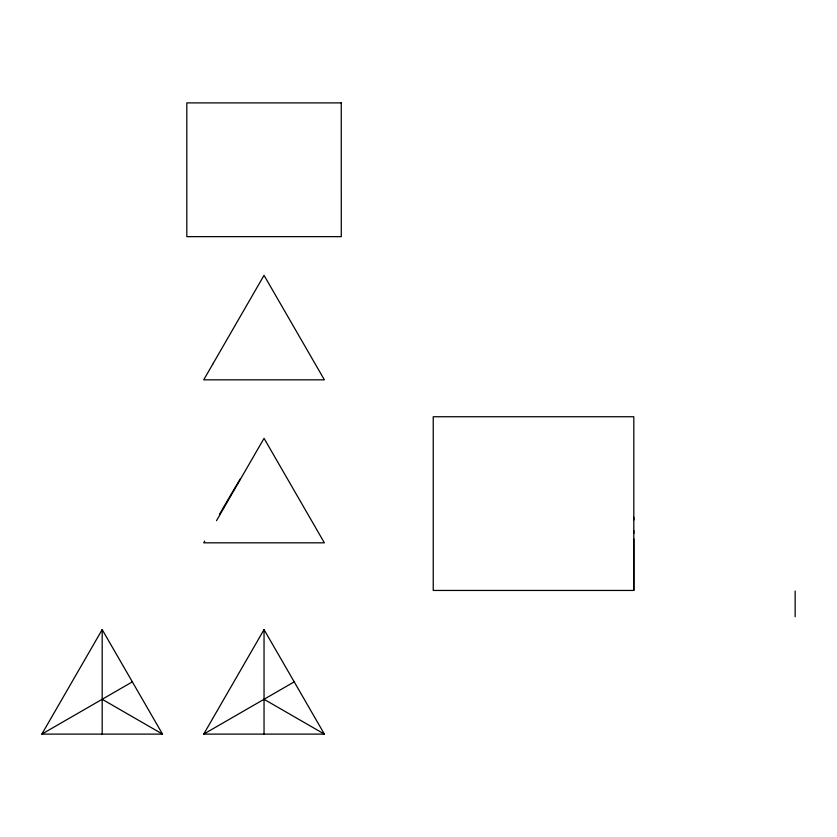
<?xml version="1.0" encoding="UTF-8"?>
<svg xmlns="http://www.w3.org/2000/svg" width="837" height="837" viewBox="0 0 837 837"><rect width="100%" height="100%" fill="white"/><g stroke="black" fill="none" stroke-linecap="round" stroke-linejoin="round"><path stroke-width="1.26" d="M633.808 590.451L633.808 416.742L433.231 416.742L433.231 590.451L633.808 590.451L633.808 538.882M633.808 533.451L633.808 530.742M633.808 519.882L633.808 517.172M41.85 734.112L102.187 629.612L162.514 734.112L41.85 734.112L132.351 681.862M204.699 541.12L203.715 542.826L324.369 542.826L264.042 438.326L216.501 520.677M203.715 734.112L264.042 629.612L324.379 734.112L203.715 734.112L294.205 681.862M264.042 699.282L324.379 734.112M102.187 699.282L162.514 734.112M795.15 591.037L795.15 616.764M264.042 629.612L264.042 734.112M102.187 629.612L102.187 734.112M219.44 514.389A79.724 0.691 -60.2 0 1 240.439 478.774M212.703 364.252L203.715 379.831L324.379 379.831L264.042 275.331L212.703 364.252M341.266 102.888L186.818 102.888L186.829 236.651L341.276 236.651L341.266 102.888"/></g></svg>
